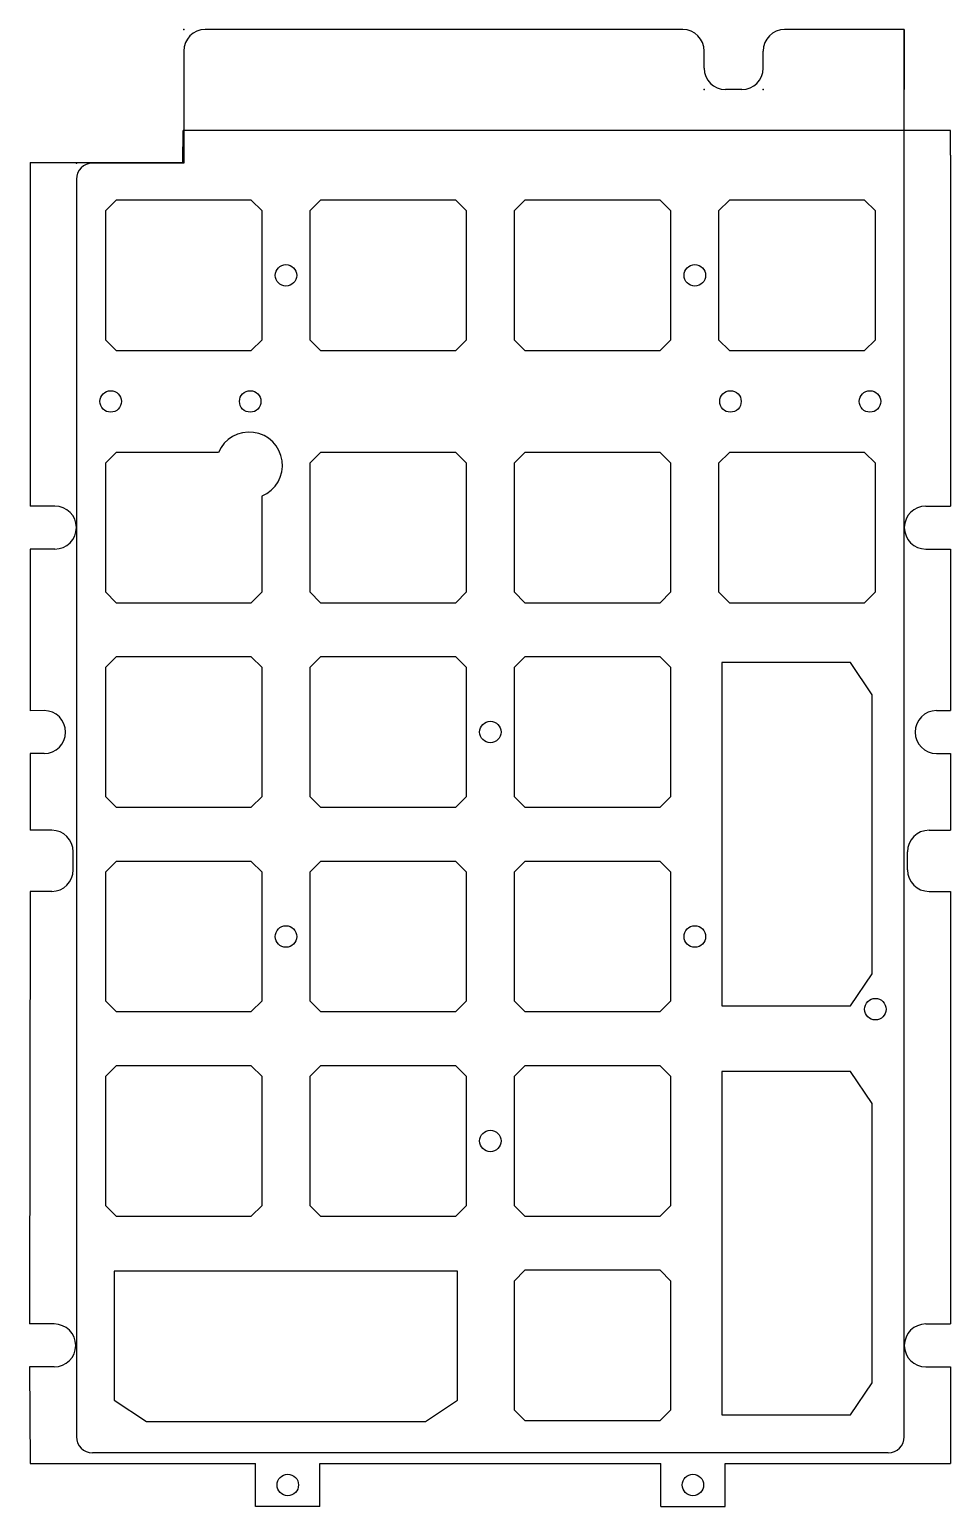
# Model space of a CAD drawing. Header units: centimetres. Extents: x -0.6 to 8, y -0.7 to 13.1.
import ezdxf

# ---------------------------------------------------------------- set-up
doc = ezdxf.new("R2010")
doc.units = ezdxf.units.CM
doc.header["$MEASUREMENT"] = 0
doc.layers.add('23u v2_0', color=7, linetype='Continuous')
doc.layers.add('23u v2_图层1', color=7, linetype='Continuous')

# ---------------------------------------------------------------- blocks, each defined once
blk = doc.blocks.new('23uv2')
at = {"layer": '23u v2_0'}
for p, q in [((26.025, 11.87), (26.028, 12.17)), ((33.179, 12.17), (26.028, 12.17)), ((33.179, 11.94), (33.179, 12.17)), ((24.604, 11.87), (26.025, 11.87)), ((24.604, 11.87), (24.604, 8.67)), ((33.179, 11.94), (33.179, 8.67)), ((25.404, 11.52), (25.304, 11.42)), ((26.664, 11.52), (25.404, 11.52)), ((26.764, 11.42), (26.664, 11.52)), ((27.309, 11.52), (27.209, 11.42)), ((28.569, 11.52), (27.309, 11.52)), ((28.669, 11.42), (28.569, 11.52)), ((29.214, 11.52), (29.114, 11.42)), ((30.474, 11.52), (29.214, 11.52)), ((30.574, 11.42), (30.474, 11.52)), ((31.119, 11.52), (31.019, 11.42)), ((32.379, 11.52), (31.119, 11.52)), ((32.479, 11.42), (32.379, 11.52)), ((25.304, 11.42), (25.304, 10.22)), ((26.764, 10.22), (26.764, 11.42)), ((27.209, 11.42), (27.209, 10.22)), ((28.669, 10.22), (28.669, 11.42)), ((29.114, 11.42), (29.114, 10.22)), ((30.574, 10.22), (30.574, 11.42)), ((31.019, 11.42), (31.019, 10.22)), ((32.479, 10.22), (32.479, 11.42)), ((25.304, 10.22), (25.404, 10.12)), ((26.664, 10.12), (26.764, 10.22)), ((27.209, 10.22), (27.309, 10.12)), ((28.569, 10.12), (28.669, 10.22)), ((29.114, 10.22), (29.214, 10.12)), ((30.474, 10.12), (30.574, 10.22)), ((31.019, 10.22), (31.119, 10.12)), ((32.379, 10.12), (32.479, 10.22)), ((25.404, 10.12), (26.664, 10.12)), ((27.309, 10.12), (28.569, 10.12)), ((29.214, 10.12), (30.474, 10.12)), ((31.119, 10.12), (32.379, 10.12)), ((25.404, 9.17), (25.304, 9.07)), ((26.358, 9.17), (25.404, 9.17)), ((27.309, 9.17), (27.209, 9.07)), ((28.569, 9.17), (27.309, 9.17)), ((28.669, 9.07), (28.569, 9.17)), ((29.214, 9.17), (29.114, 9.07)), ((30.474, 9.17), (29.214, 9.17)), ((30.574, 9.07), (30.474, 9.17)), ((31.119, 9.17), (31.019, 9.07)), ((32.379, 9.17), (31.119, 9.17)), ((32.479, 9.07), (32.379, 9.17)), ((25.304, 9.07), (25.304, 7.87)), ((27.209, 9.07), (27.209, 7.87)), ((28.669, 7.87), (28.669, 9.07)), ((29.114, 9.07), (29.114, 7.87)), ((30.574, 7.87), (30.574, 9.07)), ((31.019, 9.07), (31.019, 7.87)), ((32.479, 7.87), (32.479, 9.07)), ((24.834, 8.67), (24.604, 8.67)), ((26.764, 7.87), (26.764, 8.764)), ((32.949, 8.67), (33.179, 8.67)), ((24.834, 8.27), (24.604, 8.27)), ((24.604, 8.27), (24.604, 6.762)), ((32.949, 8.27), (33.179, 8.27)), ((33.179, 8.27), (33.179, 6.765)), ((25.304, 7.87), (25.404, 7.77)), ((26.664, 7.77), (26.764, 7.87)), ((27.209, 7.87), (27.309, 7.77)), ((28.569, 7.77), (28.669, 7.87)), ((29.114, 7.87), (29.214, 7.77)), ((30.474, 7.77), (30.574, 7.87)), ((31.019, 7.87), (31.119, 7.77)), ((32.379, 7.77), (32.479, 7.87)), ((25.404, 7.77), (26.664, 7.77)), ((27.309, 7.77), (28.569, 7.77)), ((29.214, 7.77), (30.474, 7.77)), ((31.119, 7.77), (32.379, 7.77)), ((25.404, 7.265), (25.304, 7.165)), ((25.304, 7.165), (25.304, 5.965)), ((26.664, 7.265), (25.404, 7.265)), ((26.764, 7.165), (26.664, 7.265)), ((26.764, 5.965), (26.764, 7.165)), ((27.309, 7.265), (27.209, 7.165)), ((27.209, 7.165), (27.209, 5.965)), ((28.569, 7.265), (27.309, 7.265)), ((28.669, 7.165), (28.569, 7.265)), ((28.669, 5.965), (28.669, 7.165)), ((29.214, 7.265), (29.114, 7.165)), ((29.114, 7.165), (29.114, 5.965)), ((30.474, 7.265), (29.214, 7.265)), ((30.574, 7.165), (30.474, 7.265)), ((30.574, 5.965), (30.574, 7.165)), ((31.049, 7.213), (31.049, 4.013)), ((32.249, 7.213), (31.049, 7.213)), ((32.449, 6.913), (32.249, 7.213)), ((32.449, 4.313), (32.449, 6.913)), ((24.734, 6.765), (24.604, 6.762)), ((33.049, 6.765), (33.179, 6.765)), ((24.704, 6.365), (24.604, 6.365)), ((24.604, 6.365), (24.604, 5.65)), ((24.734, 6.365), (24.704, 6.365)), ((33.049, 6.365), (33.179, 6.365)), ((33.179, 6.365), (33.179, 5.65)), ((25.304, 5.965), (25.404, 5.865)), ((26.664, 5.865), (26.764, 5.965)), ((27.209, 5.965), (27.309, 5.865)), ((28.569, 5.865), (28.669, 5.965)), ((29.114, 5.965), (29.214, 5.865)), ((30.474, 5.865), (30.574, 5.965)), ((25.404, 5.865), (26.664, 5.865)), ((27.309, 5.865), (28.569, 5.865)), ((29.214, 5.865), (30.474, 5.865)), ((24.804, 5.65), (24.604, 5.65)), ((32.979, 5.65), (33.179, 5.65)), ((25.004, 5.28), (25.004, 5.45)), ((32.779, 5.28), (32.779, 5.45)), ((25.404, 5.36), (25.304, 5.26)), ((25.304, 5.26), (25.304, 4.06)), ((26.664, 5.36), (25.404, 5.36)), ((26.764, 5.26), (26.664, 5.36)), ((26.764, 4.06), (26.764, 5.26)), ((27.309, 5.36), (27.209, 5.26)), ((27.209, 5.26), (27.209, 4.06)), ((28.569, 5.36), (27.309, 5.36)), ((28.669, 5.26), (28.569, 5.36)), ((28.669, 4.06), (28.669, 5.26)), ((29.214, 5.36), (29.114, 5.26)), ((29.114, 5.26), (29.114, 4.06)), ((30.474, 5.36), (29.214, 5.36)), ((30.574, 5.26), (30.474, 5.36)), ((30.574, 4.06), (30.574, 5.26)), ((24.604, 5.08), (24.598, 1.05)), ((24.804, 5.08), (24.604, 5.08)), ((32.979, 5.08), (33.179, 5.08)), ((33.179, 5.08), (33.179, 1.05)), ((32.249, 4.013), (32.449, 4.313)), ((25.304, 4.06), (25.404, 3.96)), ((26.664, 3.96), (26.764, 4.06)), ((27.209, 4.06), (27.309, 3.96)), ((28.569, 3.96), (28.669, 4.06)), ((29.114, 4.06), (29.214, 3.96)), ((30.474, 3.96), (30.574, 4.06)), ((31.049, 4.013), (32.249, 4.013)), ((25.404, 3.96), (26.664, 3.96)), ((27.309, 3.96), (28.569, 3.96)), ((29.214, 3.96), (30.474, 3.96)), ((25.404, 3.455), (25.304, 3.355)), ((26.664, 3.455), (25.404, 3.455)), ((26.764, 3.355), (26.664, 3.455)), ((27.309, 3.455), (27.209, 3.355)), ((28.569, 3.455), (27.309, 3.455)), ((28.669, 3.355), (28.569, 3.455)), ((29.214, 3.455), (29.114, 3.355)), ((30.474, 3.455), (29.214, 3.455)), ((30.574, 3.355), (30.474, 3.455)), ((25.304, 3.355), (25.304, 2.155)), ((26.764, 2.155), (26.764, 3.355)), ((27.209, 3.355), (27.209, 2.155)), ((28.669, 2.155), (28.669, 3.355)), ((29.114, 3.355), (29.114, 2.155)), ((30.574, 2.155), (30.574, 3.355)), ((31.049, 3.403), (31.049, 0.203)), ((32.249, 3.403), (31.049, 3.403)), ((32.449, 3.103), (32.249, 3.403)), ((32.449, 0.503), (32.449, 3.103)), ((25.304, 2.155), (25.404, 2.055)), ((26.664, 2.055), (26.764, 2.155)), ((27.209, 2.155), (27.309, 2.055)), ((28.569, 2.055), (28.669, 2.155)), ((29.114, 2.155), (29.214, 2.055)), ((30.474, 2.055), (30.574, 2.155)), ((25.404, 2.055), (26.664, 2.055)), ((27.309, 2.055), (28.569, 2.055)), ((29.214, 2.055), (30.474, 2.055)), ((25.387, 1.541), (25.387, 0.341)), ((28.587, 1.541), (25.387, 1.541)), ((28.587, 0.341), (28.587, 1.541)), ((29.214, 1.55), (29.114, 1.45)), ((30.474, 1.55), (29.214, 1.55)), ((30.574, 1.45), (30.474, 1.55)), ((29.114, 1.45), (29.114, 0.25)), ((30.574, 0.25), (30.574, 1.45)), ((24.828, 1.05), (24.598, 1.05)), ((32.949, 1.05), (33.179, 1.05)), ((24.828, 0.65), (24.598, 0.65)), ((24.598, 0.65), (24.604, -0.25)), ((32.949, 0.65), (33.179, 0.65)), ((33.179, 0.65), (33.179, -0.25)), ((32.249, 0.203), (32.449, 0.503)), ((25.387, 0.341), (25.687, 0.141)), ((28.287, 0.141), (28.587, 0.341)), ((25.687, 0.141), (28.287, 0.141)), ((29.114, 0.25), (29.214, 0.15)), ((29.214, 0.15), (30.474, 0.15)), ((30.474, 0.15), (30.574, 0.25)), ((31.049, 0.203), (32.249, 0.203)), ((24.604, -0.25), (26.704, -0.25)), ((24.604, -0.25), (26.704, -0.25)), ((26.704, -0.65), (26.704, -0.25)), ((27.304, -0.25), (30.479, -0.25)), ((27.304, -0.65), (27.304, -0.25)), ((30.479, -0.65), (30.479, -0.25)), ((31.079, -0.25), (33.179, -0.25)), ((31.079, -0.65), (31.079, -0.25)), ((27.304, -0.65), (26.704, -0.65)), ((30.479, -0.65), (31.079, -0.65))]:
    blk.add_line(p, q, dxfattribs=at)
for centre in [(26.987, 10.82), (30.797, 10.82), (25.354, 9.645), (26.654, 9.645), (31.129, 9.645), (32.429, 9.645), (28.892, 6.565), (26.987, 4.66), (30.797, 4.66), (32.479, 3.983), (28.892, 2.755), (27.004, -0.45), (30.779, -0.45)]:
    blk.add_circle(centre, 0.1, dxfattribs=at)
for centre, radius, start, end in [((26.644, 9.05), 0.31, 292.8157, 157.1843), ((24.834, 8.47), 0.2, 270, 90), ((32.949, 8.47), 0.2, 90, 270), ((24.734, 6.565), 0.2, 270, 90), ((33.049, 6.565), 0.2, 90, 270), ((24.804, 5.45), 0.2, 0, 90), ((32.979, 5.45), 0.2, 90, 180), ((24.804, 5.28), 0.2, 270, 0), ((32.979, 5.28), 0.2, 180, 270), ((24.828, 0.85), 0.2, 270, 90), ((32.949, 0.85), 0.2, 90, 270)]:
    blk.add_arc(centre, radius, start, end, dxfattribs=at)
at = {"layer": '23u v2_图层1'}
for p, q in [((30.684, 13.11), (26.234, 13.11)), ((32.749, 13.11), (31.634, 13.11)), ((32.749, 13.11), (32.749, 12.55)), ((32.749, 0), (32.749, 13.11)), ((26.034, 12.91), (26.034, 11.865)), ((30.884, 12.75), (30.884, 12.91)), ((31.434, 12.75), (31.434, 12.91)), ((31.234, 12.55), (31.084, 12.55)), ((26.034, 11.865), (25.184, 11.865)), ((25.034, 11.715), (25.034, 0)), ((32.599, -0.15), (25.184, -0.15))]:
    blk.add_line(p, q, dxfattribs=at)
for centre, radius, start, end in [((26.234, 12.91), 0.2, 90, 180), ((30.684, 12.91), 0.2, 0, 90), ((31.634, 12.91), 0.2, 90, 180), ((31.084, 12.75), 0.2, 180, 270), ((31.234, 12.75), 0.2, 270, 360), ((25.184, 11.715), 0.15, 90, 180), ((25.184, 0), 0.15, 180, 270), ((32.599, 0), 0.15, 270, 0)]:
    blk.add_arc(centre, radius, start, end, dxfattribs=at)
for p in [(26.034, 13.11), (30.884, 12.55), (31.434, 12.55), (25.034, 11.865)]:
    blk.add_point(p, dxfattribs=at)

msp = doc.modelspace()

# ---------------------------------------------------------------- block references
msp.add_blockref('23uv2', (-25.184, 0))

doc.saveas('drawing.dxf')
